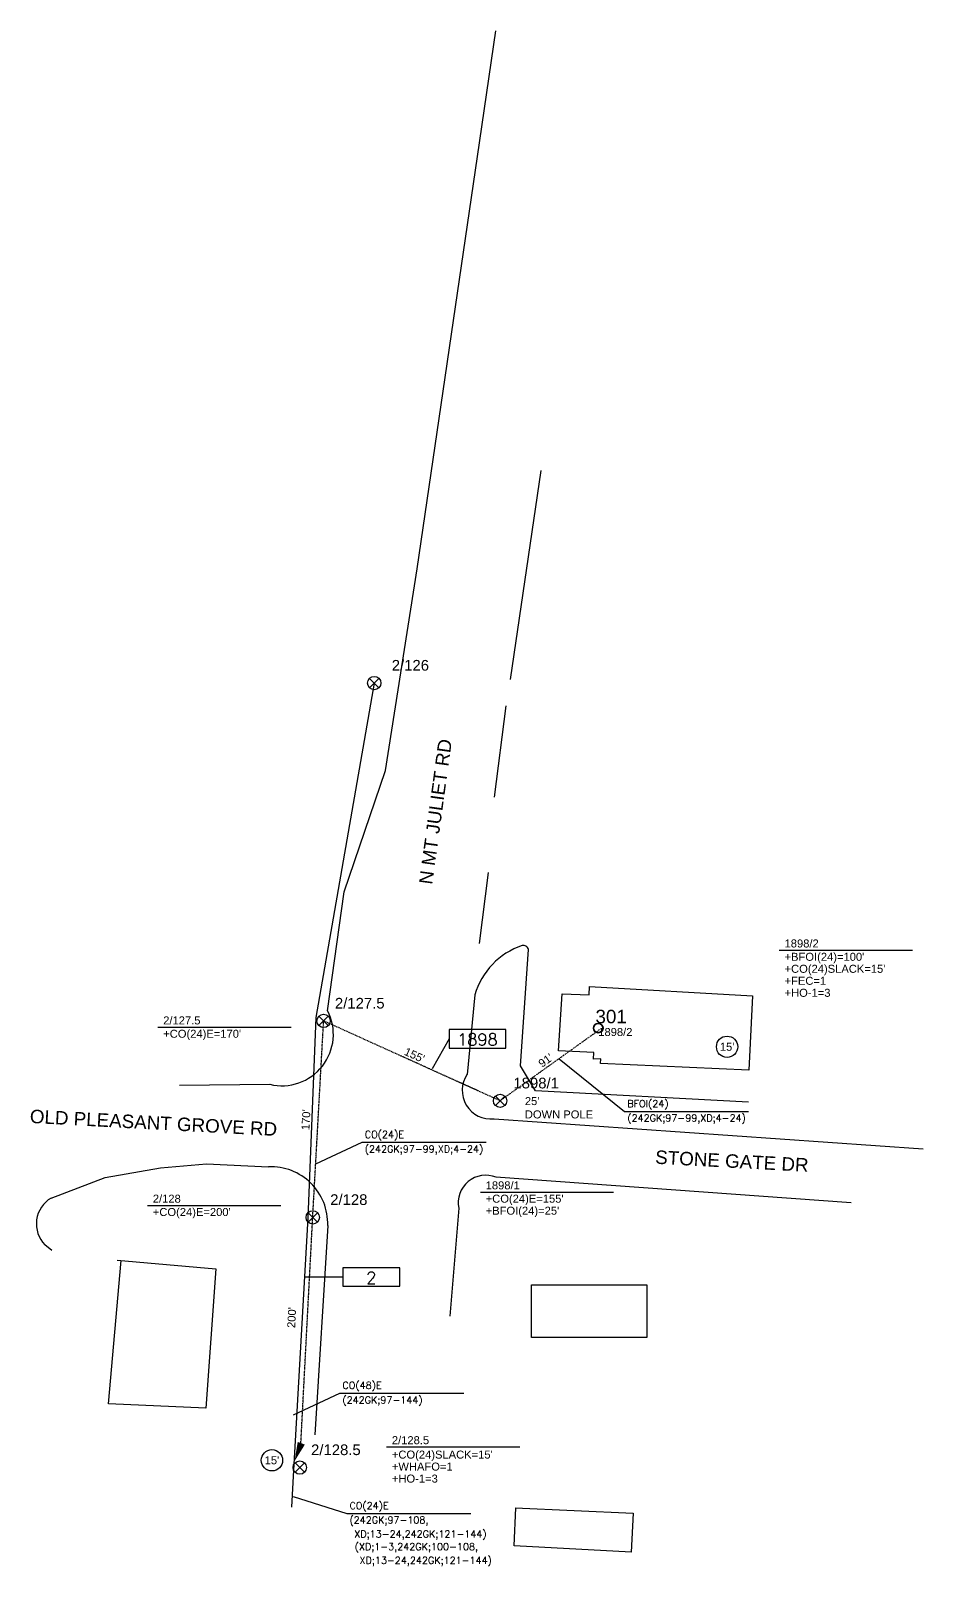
# Model space of a CAD drawing. Header units: inches. Extents: x 29 to 22121, y 36 to 12095.
# Drawn here: x 4219 to 4889, y 6001 to 7152 of the extents above; entities that cross this region are included whole.
import ezdxf
from ezdxf.enums import TextEntityAlignment as Align

# ---------------------------------------------------------------- set-up
doc = ezdxf.new("R2010")
doc.units = ezdxf.units.IN
doc.header["$MEASUREMENT"] = 0
doc.linetypes.add('DASHDOT', pattern=[1, 0.5, -0.25, 0, -0.25])
doc.layers.add('_Annotations', color=1, linetype='Continuous', lineweight=25)
for name, color, linetype in [('EPLNT', 50, 'Continuous'), ('ERTE', 7, 'Continuous'), ('Integrity Building Misc', 6, 'Continuous'), ('Integrity Cable-Aerial', 12, 'DASHDOT'), ('Integrity Cable-Aerial Text', 12, 'Continuous'), ('Integrity Cable-Buried Text', 12, 'Continuous'), ('Integrity Pole-Units', 12, 'Continuous'), ('Integrity Poles-Other', 1, 'Continuous'), ('Integrity Proposed', 12, 'Continuous'), ('Integrity Roads-EOP', 250, 'Continuous'), ('KF24', 3, 'Continuous'), ('PDF_ruthaddr.GA.SiteAddressPoint', 7, 'Continuous'), ('PDF_Text', 7, 'Continuous'), ('PONFOEX', 142, 'Continuous'), ('PRTE', 3, 'Continuous'), ('REDLINES', 12, 'Continuous')]:
    doc.layers.add(name, color=color, linetype=linetype)
doc.styles.add('PDF Arial', font='arial.ttf')
doc.styles.add('SIMP1', font='simplex.shx', dxfattribs={"height": 102})
doc.styles.add('SIMP2', font='SIMPLEX.shx', dxfattribs={"height": 180})
doc.styles.get("Standard").update_dxf_attribs({"font": 'arial.ttf'})

# ---------------------------------------------------------------- blocks, each defined once
blk = doc.blocks.new('iPole')
for p, q in [((-3.5, 3.5), (3.5, -3.5)), ((-3.5, -3.5), (3.5, 3.5))]:
    blk.add_line(p, q)
blk.add_circle((0, 0), 5)
for tag, p in [('STATUS', (27.1, 24.9)), ('POLENUM', (27.1, 13.3))]:
    blk.add_attdef(tag, text='', height=8).set_placement(p, align=Align.MIDDLE_CENTER)
at = {"flags": 1}
for tag, p in [('OWNER', (26.5, 1)), ('OWNER_NUM', (26.5, -7.5)), ('OTHER_NUM', (26.5, -16)), ('HEIGHT_CLASS', (26.5, -24.5)), ('YEAR', (26.5, -33)), ('LATLONG', (26.5, -41.6)), ('GROUND', (26.5, -50.1))]:
    blk.add_attdef(tag, text='', height=6, dxfattribs=at).set_placement(p, align=Align.MIDDLE_LEFT)
for tag, p in [('NEU', (0.4, -12.4)), ('TF', (0.4, -17.5)), ('LP', (0.4, -22.6)), ('ANTENNA', (0.4, -27.6)), ('SLCIR', (0.4, -32.7)), ('SL', (0.4, -37.7)), ('CATV', (0.4, -42.8)), ('ATT', (0.4, -47.9)), ('TDS', (0.4, -52.9)), ('UTC', (0.4, -58)), ('ZAYO', (0.4, -68.1)), ('CLEC', (0.4, -73.2)), ('XO', (0.4, -63.1)), ('TELCO', (0.4, -78.2)), ('CITY', (0.4, -83.3)), ('TRAFFIC', (0.4, -88.4)), ('OHG', (0.4, -93.4)), ('OTHER', (0.4, -98.5))]:
    blk.add_attdef(tag, text='', height=3.38, dxfattribs=at).set_placement(p, align=Align.BOTTOM_CENTER)
blk = doc.blocks.new('cable_span')
at = {"flags": 1}
for tag, p in [('POLENUM', (0, 18)), ('SEGMENT', (0, 9))]:
    blk.add_attdef(tag, text='', height=6, dxfattribs=at).set_placement(p, align=Align.BOTTOM_CENTER)
blk.add_attdef('LENGTH', text='', height=6).set_placement((0, 0), align=Align.BOTTOM_CENTER)
blk = doc.blocks.new('pole_info')
at = {"flags": 1}
for tag, p in [('POLENUM', (-140, 0)), ('POSITION', (-92.8, 0))]:
    blk.add_attdef(tag, p, '', height=6, dxfattribs=at)
for tag, p in [('ITEM1', (0, 0)), ('ITEM2', (41.8, 0))]:
    blk.add_attdef(tag, p, '', height=6)
blk = doc.blocks.new('pole_unit')
at = {"flags": 1}
for tag, p in [('POLENUM', (-140, 0)), ('POSITION', (-92.8, 0)), ('DWGNUM', (-45.5, 0))]:
    blk.add_attdef(tag, p, '', height=6, dxfattribs=at)
blk.add_attdef('AMOUNT', (0, 0), '', height=6)
blk = doc.blocks.new('DSGE')
at = {"layer": 'EPLNT', "color": 3, "style": 'SIMP1'}
for tag, p in [('FACILITY', (0, 0.087)), ('EXCNT', (0, -0.087)), ('COUNT', (0, -0.231))]:
    blk.add_attdef(tag, text='', height=0.084, dxfattribs=at).set_placement(p, align=Align.MIDDLE_CENTER)
blk = doc.blocks.new('ROUTEF')
at = {"layer": 'ERTE', "style": 'SIMP2'}
blk.add_attdef('RTNO', text='', height=0.15, dxfattribs=at).set_placement((0, 0.108), align=Align.MIDDLE)
at = {"layer": 'PRTE', "style": 'SIMP1'}
blk.add_attdef('PROUTE', text='', height=0.085, dxfattribs=at).set_placement((-0.008, 0.31), align=Align.MIDDLE)
blk = doc.blocks.new('RedArrow')
at = {"layer": 'REDLINES'}
blk.add_lwpolyline([(0, 0, 0, 0.048, 0), (0.12, 0, 0.048, 0.048, 0)], format="xyseb", dxfattribs=at)

msp = doc.modelspace()

# ---------------------------------------------------------------- linework, layer by layer
at = {"linetype": 'Continuous'}
for points in [[(4616, 6381.2), (4665.1, 6341.8), (4758.1, 6341.8)], [(4433.3, 6302.5), (4468.1, 6318.6), (4561.1, 6318.6)], [(4416.5, 6114.3), (4451.3, 6130.4), (4544.3, 6130.4)], [(4416.3, 6053), (4456.6, 6040.3), (4549.6, 6040.3)]]:
    msp.add_lwpolyline(points, dxfattribs=at)
at = {"layer": '_Annotations'}
for centre in [(4742, 6390.2), (4400.4, 6080.1)]:
    msp.add_circle(centre, 8, dxfattribs=at)
at = {"layer": 'ERTE', "color": 7, "flags": 128}
for points in [[(4533.4, 6389.3), (4575.9, 6389.3), (4575.9, 6403.1), (4533.4, 6403.1)], [(4453.7, 6210.6), (4496.3, 6210.6), (4496.3, 6224.4), (4453.7, 6224.4)]]:
    msp.add_lwpolyline(points, close=True, dxfattribs=at)
at = {"layer": 'ERTE', "flags": 128}
for points in [[(4533.4, 6396.2), (4520.6, 6373.6)], [(4453.7, 6217.5), (4424.6, 6217.5)]]:
    msp.add_lwpolyline(points, dxfattribs=at)
at = {"layer": 'Integrity Building Misc', "flags": 128}
for points in [[(4618.3, 6429.9), (4638.4, 6429.1), (4638.7, 6435.5), (4761.1, 6428.5), (4758.2, 6372.7), (4646.9, 6377.8), (4647.1, 6381.3), (4641.8, 6381), (4642, 6385.9), (4615.4, 6387.3), (4618.3, 6429.9)], [(4284.2, 6230.3), (4358.4, 6223.8), (4350.7, 6119.1), (4277.7, 6122.4), (4287.2, 6230)], [(4582.9, 6044.5), (4671.4, 6040.4), (4670.1, 6011.2), (4582.2, 6015.9), (4583.5, 6044.4)]]:
    msp.add_lwpolyline(points, dxfattribs=at)
at = {"layer": 'Integrity Building Misc'}
msp.add_lwpolyline([(4595.1, 6211.6), (4681.7, 6211.6), (4681.7, 6172.1), (4595.1, 6172.1)], close=True, dxfattribs=at)
at = {"layer": 'Integrity Cable-Aerial'}
for points in [[(4422, 6090.6), (4431, 6262.3), (4439.2, 6409.6)], [(4571.6, 6349.7), (4439.2, 6409.6)]]:
    msp.add_lwpolyline(points, dxfattribs=at)
at = {"layer": 'Integrity Cable-Aerial', "flags": 128}
msp.add_lwpolyline([(4645.7, 6402.6), (4571.6, 6349.7)], dxfattribs=at)
at = {"layer": 'Integrity Proposed', "flags": 128}
for points in [[(4781.1, 6462.7), (4881.1, 6462.7)], [(4314.8, 6405), (4414.8, 6405)], [(4556.8, 6281.3), (4656.8, 6281.3)], [(4307, 6271.3), (4407, 6271.3)], [(4486.4, 6090.2), (4586.4, 6090.2)]]:
    msp.add_lwpolyline(points, dxfattribs=at)
at = {"layer": 'Integrity Roads-EOP', "flags": 128}
for points in [[(4442.2, 6417.3), (4454.7, 6506.4), (4485.5, 6597.4), (4509.4, 6748.6), (4554.6, 7057.9), (4568.4, 7152.2)], [(4602.3, 6822.5), (4579.1, 6665.6)], [(4575.9, 6645.9), (4567.1, 6577.5)], [(4562.7, 6521), (4555.8, 6467.7)], [(4758, 6348.8), (4598.3, 6357.1), (4587, 6375.9), (4592.9, 6463.2)], [(4552.7, 6429.2), (4547, 6369.5)], [(4331, 6361.4), (4398.8, 6362.1)], [(4567.1, 6336.3), (4889.2, 6313.7)], [(4234.7, 6276.8), (4275.3, 6292.1), (4316.7, 6299.4), (4351.3, 6302.4), (4397.9, 6300.2)], [(4835, 6273.3), (4568.5, 6292.4)], [(4540.6, 6269.3), (4533.8, 6188.2)], [(4442.3, 6256.3), (4432.5, 6099.2)], [(4235.1, 6237.5), (4230, 6241.8)]]:
    msp.add_lwpolyline(points, dxfattribs=at)
at = {"layer": 'Integrity Roads-EOP'}
for centre, radius, start, end in [((4605.5, 6413.9), 55, 108.4682, 163.8464), ((4589.1, 6462.3), 3.9, 14.66, 105.081), ((4407.9, 6399.6), 38.6, 256.4724, 27.2999), ((4564.6, 6357.5), 21.4, 145.6232, 276.6476), ((4399.5, 6257.5), 42.8, 358.3863, 92.1964), ((4560.8, 6273.3), 20.6, 67.8468, 191.46), ((4246, 6257.4), 22.4, 120.2094, 224.5024)]:
    msp.add_arc(centre, radius, start, end, dxfattribs=at)
at = {"layer": 'PDF_ruthaddr.GA.SiteAddressPoint', "lineweight": 35}
for points in [[(4645.2, 6407.7), (4643.2, 6407.7), (4641.6, 6406.2), (4641.6, 6404.3)], [(4645.2, 6407.6), (4643.2, 6407.6), (4641.6, 6406.1), (4641.6, 6404.2)], [(4641.6, 6404.3), (4641.6, 6402.4), (4643.2, 6400.9), (4645.2, 6400.9)], [(4641.6, 6404.2), (4641.6, 6402.3), (4643.2, 6400.8), (4645.2, 6400.8)], [(4648.8, 6404.3), (4648.8, 6406.2), (4647.2, 6407.7), (4645.2, 6407.7)], [(4648.9, 6404.2), (4648.9, 6406.1), (4647.3, 6407.6), (4645.2, 6407.6)], [(4645.2, 6400.9), (4647.2, 6400.9), (4648.8, 6402.4), (4648.8, 6404.3)], [(4645.2, 6400.8), (4647.3, 6400.8), (4648.9, 6402.3), (4648.9, 6404.2)]]:
    msp.add_open_spline(points, degree=3, dxfattribs=at)
at = {"layer": 'PONFOEX', "flags": 128}
msp.add_lwpolyline([(4477.2, 6663), (4433.4, 6412.3), (4427.4, 6262), (4416.6, 6072.8), (4415.2, 6044.9)], dxfattribs=at)

# ---------------------------------------------------------------- block references
at = {"layer": 'ERTE', "xscale": 59.14494762415365, "yscale": 59.14494762415365, "zscale": 59.14494762415365}
for p, values in [((4554.6, 6389.3), {'RTNO': '1898'}), ((4475, 6210.6), {'RTNO': '2'})]:
    msp.add_blockref('ROUTEF', p, dxfattribs=at).add_auto_attribs(values)
at = {"layer": 'Integrity Cable-Aerial Text'}
for p, rotation, values in [((4505.4, 6379.6), 335.6594176592563, {'LENGTH': "155'"}), ((4430.7, 6335.2), 86.80851919275253, {'LENGTH': "170'"}), ((4420, 6186.9), 87.02033024640612, {'LENGTH': "200'"})]:
    msp.add_blockref('cable_span', p, dxfattribs=dict(at, rotation=rotation)).add_auto_attribs(values)
at = {"layer": 'Integrity Cable-Buried Text', "rotation": 35.53255405024623}
msp.add_blockref('cable_span', (4608.6, 6376.1), dxfattribs=at).add_auto_attribs({'LENGTH': "91'"})
at = {"layer": 'Integrity Pole-Units'}
for p, values in [((4785.1, 6454.7), {'AMOUNT': "+BFOI(24)=100'"}), ((4785.1, 6445.7), {'AMOUNT': "+CO(24)SLACK=15'"}), ((4785.1, 6436.7), {'AMOUNT': '+FEC=1'}), ((4785.1, 6427.7), {'AMOUNT': '+HO-1=3'}), ((4318.8, 6397), {'AMOUNT': "+CO(24)E=170'"}), ((4560.8, 6273.3), {'AMOUNT': "+CO(24)E=155'"}), ((4311, 6263.3), {'AMOUNT': "+CO(24)E=200'"}), ((4560.8, 6264.3), {'AMOUNT': "+BFOI(24)=25'"}), ((4490.4, 6081.4), {'AMOUNT': "+CO(24)SLACK=15'"}), ((4490.4, 6072.4), {'AMOUNT': '+WHAFO=1'}), ((4490.4, 6063.4), {'AMOUNT': '+HO-1=3'})]:
    msp.add_blockref('pole_unit', p, dxfattribs=at).add_auto_attribs(values)
at = {"layer": 'Integrity Poles-Other'}
for p, values in [((4439.2, 6409.6), {'POLENUM': '2/127.5'}), ((4571.6, 6349.7), {'POLENUM': '1898/1'}), ((4431, 6262.3), {'POLENUM': '2/128'}), ((4421.3, 6074.7), {'POLENUM': '2/128.5'})]:
    msp.add_blockref('iPole', p, dxfattribs=at).add_auto_attribs(values)
at = {"layer": 'Integrity Proposed'}
for p, values in [((4785.1, 6464.7), {'ITEM1': '1898/2'}), ((4318.8, 6407), {'ITEM1': '2/127.5'}), ((4645.3, 6398.3), {'ITEM1': '1898/2'}), ((4560.8, 6283.3), {'ITEM1': '1898/1'}), ((4311, 6273.3), {'ITEM1': '2/128'}), ((4490.4, 6092.2), {'ITEM1': '2/128.5'})]:
    msp.add_blockref('pole_info', p, dxfattribs=at).add_auto_attribs(values)
at = {"layer": 'KF24'}
msp.add_blockref('iPole', (4477.2, 6663), dxfattribs=at).add_auto_attribs({'POLENUM': '2/126'})
at = {"layer": 'PONFOEX', "linetype": 'Continuous'}
ref = msp.add_blockref('DSGE', (4659.8, 6342.2), dxfattribs=dict(at, xscale=62.10967976039041, yscale=62.10967976039041, zscale=62.10967976039041))
ref.add_attrib('FACILITY', 'BFOI(24)', (4667.1, 6345), dxfattribs={"layer": 'REDLINES', "height": 5.28, "style": 'SIMP1'})
ref.add_attrib('EXCNT', '(242GK;97-99,XD;4-24)', (4667.1, 6334.2), dxfattribs={"layer": 'REDLINES', "height": 5.279, "style": 'SIMP1'})
ref = msp.add_blockref('DSGE', (4462.8, 6319), dxfattribs=dict(at, xscale=62.10967976039041, yscale=62.10967976039041, zscale=62.10967976039041))
ref.add_attrib('FACILITY', 'CO(24)E', (4470.1, 6321.8), dxfattribs={"layer": 'REDLINES', "height": 5.28, "style": 'SIMP1'})
ref.add_attrib('EXCNT', '(242GK;97-99,XD;4-24)', (4470.1, 6311), dxfattribs={"layer": 'REDLINES', "height": 5.279, "style": 'SIMP1'})
ref = msp.add_blockref('DSGE', (4446, 6130.8), dxfattribs=dict(at, xscale=62.10967976039041, yscale=62.10967976039041, zscale=62.10967976039041))
ref.add_attrib('FACILITY', 'CO(48)E', (4453.3, 6133.6), dxfattribs={"height": 5.28, "style": 'SIMP1'})
ref.add_attrib('EXCNT', '(242GK;97-144)', (4453.3, 6122.8), dxfattribs={"height": 5.279, "style": 'SIMP1'})
ref = msp.add_blockref('DSGE', (4451.3, 6040.6), dxfattribs=dict(at, xscale=62.10967976039041, yscale=62.10967976039041, zscale=62.10967976039041))
ref.add_attrib('FACILITY', 'CO(24)E', (4458.6, 6043.5), dxfattribs={"height": 5.28, "style": 'SIMP1'})
ref.add_attrib('EXCNT', '(242GK;97-108,', (4458.6, 6032.6), dxfattribs={"height": 5.279, "style": 'SIMP1'})
ref.add_attrib('COUNT', 'XD;13-24,242GK;121-144)', dxfattribs={"height": 5.279, "style": 'SIMP1'}).set_placement((4462.2, 6020.7), align=Align.BOTTOM_LEFT)
ref = msp.add_blockref('DSGE', (4455.2, 6020.8), dxfattribs=dict(at, xscale=62.10967976039041, yscale=62.10967976039041, zscale=62.10967976039041))
ref.add_attrib('EXCNT', '(XD;1-3,242GK;100-108,', (4462.5, 6012.8), dxfattribs={"layer": 'REDLINES', "height": 5.279, "style": 'SIMP1'})
ref.add_attrib('COUNT', 'XD;13-24,242GK;121-144)', dxfattribs={"layer": 'REDLINES', "height": 5.279, "style": 'SIMP1'}).set_placement((4466.1, 6000.8), align=Align.BOTTOM_LEFT)
at = {"layer": 'REDLINES', "xscale": 119.4636287531962, "yscale": 119.4636287531962, "zscale": 119.4636287531962, "rotation": 69.4857639594614}
msp.add_blockref('RedArrow', (4417.4, 6079.5), dxfattribs=at)

# ---------------------------------------------------------------- texts
at = {"layer": '_Annotations'}
for p in [(4742, 6390.2), (4400.4, 6080.1)]:
    msp.add_text("15'", height=6, dxfattribs=at).set_placement(p, align=Align.MIDDLE)
at = {"layer": '_Annotations', "insert": (4590.2, 6352.5), "char_height": 6, "attachment_point": 1}
msp.add_mtext_dynamic_manual_height_columns("25'\\PDOWN POLE", width=262.556, gutter_width=30, heights=[0], dxfattribs=at)
at = {"layer": 'PDF_Text', "char_height": 10.099, "attachment_point": 7, "style": 'PDF Arial'}
for s, insert, rotation in [('N MT JULIET RD', (4520.8, 6511.5), 82.1995), ('OLD PLEASANT GROVE RD', (4218.5, 6333), 356.9656), ('STONE GATE DR', (4687.8, 6302.4), 356.9656)]:
    msp.add_mtext(s, dxfattribs=dict(at, insert=insert, rotation=rotation))
at = {"layer": 'PDF_Text', "insert": (4643.2, 6407.7), "char_height": 10.1, "attachment_point": 7, "style": 'PDF Arial'}
msp.add_mtext('301', dxfattribs=at)

doc.saveas('drawing.dxf')
